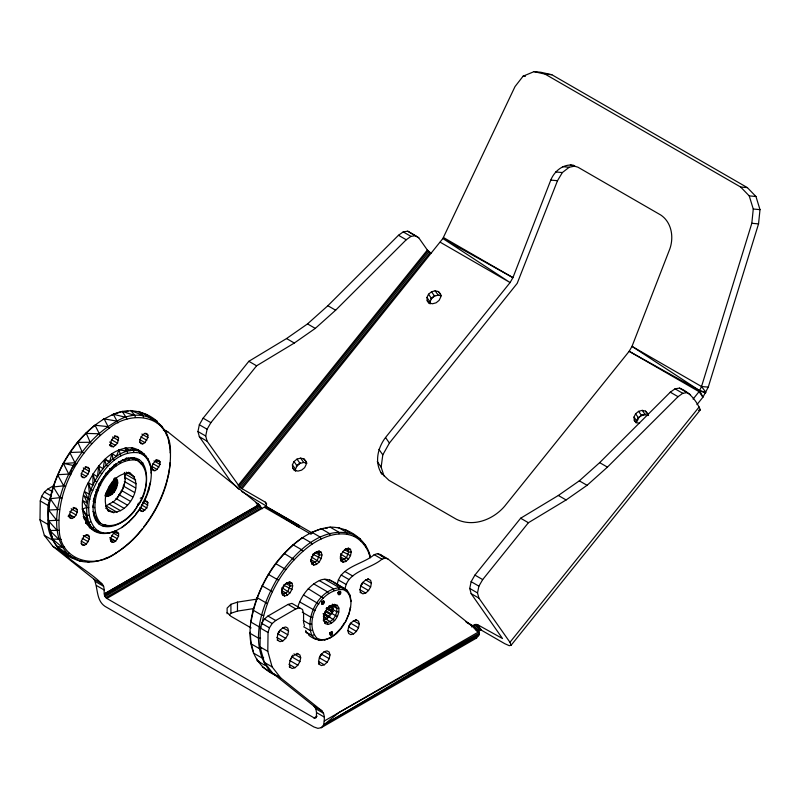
<?xml version="1.0" encoding="UTF-8"?>
<svg xmlns="http://www.w3.org/2000/svg" width="800" height="800" viewBox="0 0 800 800"><rect width="100%" height="100%" fill="white"/><g stroke="black" fill="none" stroke-linecap="round" stroke-linejoin="round"><path stroke-width="1.2" d="M54.27 485.33L47.92 489L44.4 492.01L41.65 496.31L40.26 500.97L40 519.83L44.32 535.38L52.86 546.35L94.07 579.26C98.5 588.35 95.55 601.78 106.84 607.42L313.93 726.98L317.89 728.35L321.25 727.7L476.56 638.03L479.18 634.43L478.99 631.68L387.92 558.94L380.15 554.45L377.48 553.63L374.2 554.68C362.68 564.68 339.26 566.82 337.22 585M97.9 530.85L96.13 531.52C82.92 522.07 86.05 503 90.84 489.77L88.33 482.73C74.81 504.23 84.12 544.38 115.82 530.77C89.6 542.35 83.53 507.6 92.78 490.43C100.48 472.04 117.06 449.03 139.67 452.97L141.89 452.26C133.59 447.96 123.53 451.19 116.4 456.38L111.98 453.63L109.57 461.84L104.6 459.66L103.18 468.7L98.68 466.02L97.53 476.65L93 474.02L92.88 485.31L88.33 482.73C96.63 465.98 111.42 446.98 132.04 447.81C144.01 450.1 152.29 461.32 151.35 473.44L150.41 464.75M304.5 625.81L303.57 622.36L303.57 613.39L302.53 609.51L291.92 603.39L288.04 604.43L267.95 616.03L264.43 619.04L261.67 623.34L260.28 628.01L260.03 646.87L264.35 662.41L272.89 673.38L314.09 706.29L315.89 708.85L316.52 712.58L316.32 717.55L314.92 718.35L106.84 598.45C101.74 595.06 106.42 587.58 101.83 583.74C83.18 565.14 50.81 554.04 47.77 524.32C48.98 515.78 45.4 505.66 51.06 498.21M118.57 536.2L118.61 533.63L117.54 532.1L115.68 531.94L113.54 533.18L110.61 538.25L110.61 540.72L111.68 542.25L113.47 542.41L115.68 541.18L118.57 536.2L113.56 533.24M159.99 464.47L160.03 461.89L158.95 460.37L157.16 460.21C153.75 461.56 151.58 465.36 152.03 468.99L153.1 470.51L154.95 470.68L157.1 469.44L159.99 464.47L153.97 460.91M321.25 727.7L323.49 725.12C324.47 720.44 325.33 714.64 321.86 710.77L280.66 677.86L272.11 666.89L267.79 651.35L268.05 632.49L269.44 627.82L272.19 623.52L275.72 620.51L295.81 608.91L299.69 607.87M170.42 451.97C171.44 484.68 155.83 516.23 133.38 539.33C118.14 553.99 94.7 569.12 73.31 558.5C44.05 547.38 45.3 511.03 53.27 486.31C62.37 459.24 79.52 434.01 104.14 418.89L117.01 421.13C142.97 405.17 171.97 423.09 170.42 453.23L169.13 442.23M104.91 495.16C112.73 496.79 120.34 483.78 114.6 478.02M110.05 489.65L113.82 492.32L110.05 489.65L107.01 492.48L111.97 486.75L113.56 480.19L117.58 480.93C118.29 487.73 112.78 497.56 105.07 496.1M308.77 635.25C330.13 652.36 352.38 619.99 350.89 600.28C350.45 595.18 348.32 589.87 343.3 587.75C335.92 583.9 328.21 576.18 319.33 580.6C308.73 585.76 301.26 596.03 297.74 607.1M151.35 472.21C151.32 493.99 139.52 515.36 121.64 527.62L128.51 522.13L135.46 515.07M370.5 557.47C367 539.29 347.89 526.89 330.07 527.12C307.39 529.87 289.09 546.15 275.58 563.55C253.25 593.37 230.89 656.12 276.91 675.97L262.26 666.88M100.73 523.45C82.81 502.12 109.76 455.43 137.2 460.29M75.07 557.83L73.31 558.5C50.15 542.31 55.38 508.84 63.69 485.83C73.94 459.42 91.8 434.88 117.01 421.13L113.29 414.25L103.13 419.48L104.14 418.89L108.99 428.36C77.84 451.73 56.23 490.87 59.25 530.38C60.42 560.22 93.94 569.78 115.73 553.25M107.77 510.61C126.21 520.15 147.58 482.29 128.56 472.21M693.08 399.09L699.05 391.66L701.53 386.52L751.82 223.29L753.27 209.03L749.23 195.89L740.64 187.02L545.1 74.12L534.03 71.65L523.13 76.16L515.02 86.57L442.87 238.53L242.05 488.71L239.84 487.12L207.1 441.19L205.72 436.01L207.1 429.23L210.89 422.67L256.61 365.8L294.31 343.04L315.29 328.39L335.63 310.21L406.24 239.76L410.99 236.38L415.48 235.68L418.75 237.8L427.35 250.03L431.23 253.36M696.96 404.62L702.94 397.18L708.26 387.12L758.54 223.89L760 209.63L755.95 196.49L747.36 187.62L551.82 74.72L540.76 72.25L534.03 71.65M106.21 505.83L105.56 506.19L113.82 501.42C120.44 495.66 124.82 487.17 125.21 478.36L125.21 478.93L124.46 472.44L125.09 475.9L125.08 475.22M95.24 494.31L94.01 498.59L93.14 507.12L93.91 499.44M116.34 485.17L113.29 482.92L113.44 481.79L117.35 485.37L112.91 484.5L113.44 481.79M382.09 474.35C374.16 462.95 377.59 447.97 385.53 437.52L510.09 282.56L512.93 277.64L550.78 180.1C554.43 170.98 563.48 163.54 573.7 165.28M383.97 475.86L381.14 467.14L382.8 454.85L389.41 443.05L517.19 283.38L557.5 180.7L562.35 172.56L569.22 167.25L574.82 166.06M107.85 426.63L95.03 425.22C69.62 446.23 52.22 477.21 48.63 510.07L56.64 520.3L58.71 520.33M143.83 526.76C158.09 508.27 167.82 485.98 170.23 462.65L170.24 463.73M331.27 637.16L325.96 639.38L321.05 639.75L316.89 638.25C302.47 621.16 321.91 587.53 343.69 589.65L347.34 592.06L349.81 596.13L350.9 601.56L350.89 600.28M261.37 627.14L259.31 626.93L251.03 622.15C256.32 588.82 274.94 557.4 302.49 537.72L310.78 542.51L311.9 544.25C285.53 563.1 267.36 592.95 261.82 624.81M93.14 505.96C91.53 541.92 131.76 524.59 138.4 503.1M238.89 489.27L230.4 480.9L199.34 436.7L197.95 431.53L199.34 424.75L203.13 418.18L248.84 361.31L286.55 338.55L307.52 323.91L327.86 305.72L398.48 235.28L403.22 231.9L407.71 231.19L415.48 235.68M281.98 589.75L282.35 587.95L281.79 592.15L282.52 594.87L284.51 596.02L287.23 595.29L289.95 592.88L291.94 589.43L292.67 585.88L291.94 583.16L289.95 582.01L287.23 582.74L284.55 584.71M277.1 639.97L280.02 641.66L282.86 640.89L285.71 638.37L287.8 634.76L288.56 631.03L287.8 628.18L285.71 626.98L282.86 627.74L280.02 630.27L277.93 633.88L277.17 637.61L277.93 640.45M292.54 655.22L290.08 660.7L289.3 664.42L290.06 667.27M311.08 561.24L311.81 557.68L313.8 554.23L316.52 551.82L319.23 551.09L321.22 552.24L321.95 554.96L321.22 558.52L319.23 561.96L316.52 564.38L313.8 565.1L311.81 563.95L311.08 561.24L311.45 557.93M289.24 666.79L292.15 668.47L294.99 667.71L297.84 665.18L299.93 661.57L300.69 657.84L299.93 655L297.01 653.31M321.69 603.4L322.34 601.74L323.63 600.99L324.11 602.76L322.99 604.15L321.87 604.05L321.69 601.91L322.99 601.16M345.8 548.92L343.08 551.33L341.09 554.78L340.37 558.34L341.09 561.05L343.08 562.2L345.8 561.47L348.52 559.06L350.51 555.62L351.24 552.06L350.51 549.34L348.52 548.19L344.51 549.67L348.52 548.19M338.26 593.84L338.91 592.17L340.2 591.42L340.67 593.19L339.55 594.59L338.43 594.49L338.26 592.34L339.55 591.6M332.39 633.67L331.92 631.9L329.98 632.82L330.62 635.24L332.39 633.67L329.98 632.82L330.62 635.24M318.52 663.89L321.43 665.57L324.28 664.81L327.13 662.28L329.21 658.67L329.98 654.94L329.21 652.09L327.13 650.89L324.28 651.65L321.43 654.18L319.35 657.79L318.59 661.52L319.35 664.36M344.99 589.48C347.02 571.3 370.45 569.16 381.97 559.17L385.25 558.11L387.92 558.94M356.41 619.98L353.57 620.74L350.72 623.26L348.65 626.88L347.87 630.6L348.63 633.45L350.72 634.65L353.57 633.89L356.41 631.37L358.5 627.75L359.26 624.03L358.5 621.18L355.59 619.5M359.94 592.15L362.85 593.83L365.7 593.07L368.54 590.54L370.63 586.93L371.39 583.21L370.63 580.36L367.72 578.68M471.64 626.95L475.12 624.47L477.61 624.71L502.5 638.54L471.13 593.62L469.75 588.45L471.13 581.67L474.92 575.1L520.64 518.23L558.34 495.47L579.32 480.83L599.66 462.64L670.28 392.2L675.02 388.82L679.51 388.11C689.38 392 696.19 400.32 700.35 409.83L511.16 645.18L509.27 645.69L504.78 643.69L481.49 630.24L479 630L476.83 631.33M511.16 645.18L509.96 642.3L478.9 598.11L477.51 592.93L478.9 586.15L482.69 579.59L528.4 522.72L566.11 499.96L587.08 485.31L607.43 467.13L678.04 396.68L682.78 393.3L687.27 392.6M645.34 414.15L641.76 415.11L637.8 418.34L636.23 421.57M147.01 494.01L150.53 481.7M116.72 498.67L122.65 488.91L124.85 482.22M95.54 493.24L99.67 483.19L105.59 474.27M94.04 499.46C97.21 485.62 104.96 472.8 116.14 463.99L109.45 469.63L110.11 469.34M323.7 620.81C322.53 613.66 327.28 605.68 334.64 604.42L337.34 605.34L338.84 608.07C339.53 615.04 335.03 622.99 327.9 624.46L325.2 623.54L323.67 619.36L325.2 623.54M331.27 605.47L327.9 608.31L325.2 612.36L323.7 616.82L323.67 615.9M327.9 624.46L327.31 622.53L323.17 620.14C329.35 618.86 333.25 611.97 332.65 605.93L336.8 608.33L338.84 608.07M112.5 481.64L110.19 486.8L106.88 491.39M137.94 505.38C151.26 490.28 151.69 445.84 121.27 460.81L128.51 458.09M142.95 502.87L146.58 495.14M81.32 473.52L84.25 468.44L86.39 467.21L88.25 467.37L89.32 468.9L89.32 471.37L86.39 476.44L84.25 477.68L82.39 477.52L81.32 475.99L81.32 473.52L86.39 476.44M76.12 514.96L77.19 512.19L77.19 509.72L76.12 508.19L74.26 508.03L70.26 511.57L69.19 516.81L70.26 518.34L72.06 518.5L74.26 517.26L76.12 514.96L70.08 511.47M117.54 443.22L118.61 437.98L117.54 436.46L115.75 436.3C112.32 437.65 110.19 441.45 110.61 445.08L111.68 446.6L113.54 446.77L117.54 443.22L111.5 439.73M81.32 541.15L84.25 536.08L86.39 534.84L88.25 535.01L89.32 536.53L89.32 539.01L86.39 544.08L84.25 545.32L82.39 545.15L81.32 543.63L81.32 541.15L86.39 544.08M139.89 439.7L142.82 434.63L144.97 433.39L146.82 433.56L147.9 435.08L147.9 437.56L144.97 442.63L142.82 443.87L140.97 443.7L139.89 442.18L139.89 439.7L144.97 442.63M144.97 510.26L139.93 507.36L139.89 509.81L140.97 511.33L142.82 511.5L146.82 507.95L147.9 502.71L146.82 501.19L144.97 501.02M127.6 453.03L126.82 451.13L118.98 449.81L116.4 456.38C104.47 464.26 96.22 476.71 90.84 489.77L92.78 490.43M111.85 486.61L115.35 490.16L110.48 488.89L112.86 484.19M348.16 615.26L345.65 621.64M292.42 464.82L294.01 461.55L297.02 459.1L300.64 458.13L303.91 458.9L305.95 461.2L306.21 464.41L304.62 467.68L301.62 470.13L297.99 471.1L294.72 470.33L292.69 468.04L292.42 464.82L295.47 469.15L295.64 471.29M295.47 469.15L297.05 465.88L300.06 463.43L303.69 462.46L306.96 463.23L303.91 458.9M426.93 297.5L428.52 294.23L431.52 291.78L435.15 290.81L438.42 291.57L440.46 293.87L440.72 297.09L439.13 300.35L436.12 302.8L432.5 303.77L429.23 303.01L427.19 300.71L426.93 297.5L429.97 301.82L430.14 303.97M429.97 301.82L431.56 298.55L434.57 296.11L438.19 295.14L441.46 295.9L438.42 291.57M636.1 422.86L634.27 420.27L634.01 417.05L635.6 413.79L638.61 411.34L642.23 410.37L645.5 411.13L647.54 413.43L647.71 415.57M110.17 490.75C105.59 491.15 111.66 480.65 113.6 484.81M106.84 598.45L265.85 506.24L266.52 504.04L265.34 502.17L242.05 488.71M141.2 506.14L142.37 503.96M282.85 587.07L283.86 585.32L287.23 582.74M282.52 588.59L284.51 585.15M319.23 551.09L315.22 552.57L313.15 554.4L311.81 557.68M277.82 633.7L279.31 631.12M289.95 660.51L291.94 657.07M332.63 612.86L330.3 614.48L325.14 611.5M319.73 656.75L321.22 654.17M360.65 585.88L362.64 582.43M348.52 626.7L350.51 623.25M112.97 492.36L114.23 490.45M330.23 637.75L335.82 633.64L340.99 628.06L344.74 622.37M126.82 451.13L124.57 448.19L130.1 450.62L132.04 447.81L136.33 450.59L137.49 449.72L139.28 451.07L139.67 452.97L144.46 455.74L148.1 460.22L150.44 466.21M135.64 514.22L140.96 507.34M114.72 553.84C125.34 547.12 134.71 538.52 142.44 528.63M238.17 485.38L427.35 250.03M238.86 486.2L428.04 250.85M239.84 487.12L429.02 251.77M240.96 488L430.14 252.65M509.96 642.3L699.15 406.95M370.25 557.81C368.24 548.91 362.49 540.87 354.38 536.56L354.05 534.68C321.52 523.62 292.77 554.33 276.91 579.21C261.55 605.89 247.71 645.29 270.54 671.66M107.01 472.56L108.44 470.85M257.12 599.09L237.47 602.13L230.91 604.32L227.12 608.11L227.12 613.72M229.39 614.8L230.91 613.29L237.47 611.1L253.44 608.63M69.77 452.46L74.96 462.72L76.7 463.79L71.79 468.36L70.6 474.95L68.75 474.08L57.61 474.71M331.27 632.08L330.15 633.47L330.15 634.96M637.8 418.34L641.76 415.11M115.26 464.48L122.39 460.17M108.99 428.36C128.8 411.38 164.73 413.21 169.16 443.68M259.76 505.56L104.45 595.23L259.29 504.91L262.16 508.78M479.18 634.43L323.49 725.12L338.92 712.54L479.19 633.14L323.49 725.12L478.81 635.45M104.45 595.23L259.67 505.19L257.54 504.68M107.46 492.22L109.69 494.58L108.34 496.29L105.71 493.23L107.46 492.22L111.5 493.26L112.08 494.13M256.05 502.97L258.96 504.65L104.25 593.97L259.29 504.91L167.89 431.9L164.01 429.66M105.01 596.52L260.33 506.85M105.85 597.65L261.17 507.98M311.9 544.25C324.13 536.17 340.13 530.2 354.38 536.56M313.93 718.01L317.16 716.14M324.28 721L478.99 631.68L476.07 630M301.54 538.27L302.49 537.72M135.48 417.41L134.84 415.48L122.23 411.41L112.11 414.92C126.89 407.54 144.41 410.36 156.95 421.11L157.2 422.93M105.57 558.48L106.75 557.81M94.18 425.69L95.03 425.22L100.14 435.35M123.84 547.51L124.69 547.04M114.64 531.44L122.59 527.07M324.65 640.09L325.96 639.38M96.63 561.32L97.97 560.6M292.44 545.28L293.22 544.87L301.5 549.65L302.79 551.26M107.85 533.41L109.24 532.68M335.82 633.64L336.58 633.25M76.7 463.79L73.31 465.51L63.16 463.32M128.51 522.13L129.24 521.76M330.23 606.07L334.64 604.42M88.13 562.27L89.63 561.54M85.48 433.4L98.83 433.75M132.69 539.66L133.38 539.33M289.95 582.01L285.93 583.48M340.2 591.42L338.26 592.34L338.43 594.49M321.87 604.05L321.69 601.91L323.63 600.99M331.27 635.06L329.98 632.82L331.92 631.9M321.05 639.75L319.47 640.49L316.31 638.66M132.39 458.62L134.18 457.87L127.15 458.82M103.18 532.7L101.58 533.44L89.39 527.32L93.94 529.64L85.62 522.69L90.19 525.03L83.98 518.49L88.64 522.31L90.64 521.94M108.83 490.88L113.06 491.64M81.93 560.61L80.29 561.33L61.91 551.62L67.37 553.87L69.24 553.28M283.7 553.79L284.32 553.53L294.24 559.59M132.6 458.61L137.31 460.19L139.08 459.52M327.31 608.53L327.9 608.31M316.89 638.25L315.1 638.9L311.85 635.46L305.52 631.8M88.64 522.31L83.21 516.5L87.79 518.88L82.26 509.04L86.76 507.48L88.83 507.58M115.08 478.26L115.99 477.95L117.58 480.93L114.33 479.36M140.25 498.22L142.1 497.59M337.34 605.34L335.5 605.96L333.15 605.16M77.28 442.4L90.2 442.28L91.66 443.73M141.05 530.49L141.58 530.33M93.65 527.21L91.75 527.76L85.62 522.69M141.04 463.48L142.96 462.94L141.14 463.67L137.31 460.19M645.5 411.13L648.54 415.46L645.27 414.69L641.65 415.66L638.61 411.34M698.45 410.34L700.35 409.83M313.15 554.4L313.8 554.23M316.79 551.73L318.81 552.89L321.22 552.24M346.58 549.11L348.09 549.99L350.51 549.34M311.14 561.53L313.15 562.69L315.22 562.13L317.29 560.3L319.36 554.96L318.81 552.89M340.42 558.63L342.44 559.79L344.51 559.23L346.58 557.4L348.65 552.06L348.09 549.99M287.51 582.64L289.52 583.8L291.94 583.16M281.85 592.44L283.86 593.6L285.93 593.05L288.01 591.21L290.08 585.88L289.52 583.8M368.54 579.16L365.7 579.92L362.85 582.44L360.77 586.05L360 589.78L360.77 592.63M340.67 591.7L338.26 592.34L338.91 594.76M321.87 602.56L321.69 601.91L324.11 601.26M331.92 634.49L329.98 632.82L332.39 632.18M297.84 653.79L294.99 654.55L292.15 657.08L299.93 661.57M313.8 634.98L311.85 635.46C304.12 615.83 321.05 585.95 343.3 587.75L343.69 589.65M67.37 553.87L56.56 546.13L62.63 547.55L64.59 547.08M117 479.2L114.16 478.73M474.32 638.47L476.56 638.03M320.98 529.24L323.16 528.84M325.35 528.45L327.53 528.05M263.63 657.42L261.62 657.77L253.33 652.99M62.63 547.55L52.46 539.03L61.23 539.38M275.58 563.55L285.93 569.53M125.66 411.59L128.04 411.33M312.01 630.18L309.96 630.41L303.63 626.76M53.27 486.31L53.36 486.97L63.69 485.83L65.63 486.48M50.25 497.85L50.28 498.71L59.93 497.65L61.94 498.09M59.61 509.47L48.63 510.07L48.63 508.99M261.37 648.39L259.31 648.58L251.03 643.8L250.25 632.23L250.25 633.42L258.53 638.2L260.6 638.2M57.19 530.55L48.45 520.76L48.44 519.49L49.73 530.5L59.25 530.38M89.01 515.29L86.95 515.45L82.26 509.04M74.96 462.72L63.43 463.55L68.75 474.08M48.45 520.76L56.64 520.3M70.17 452.49L82.17 452.02L83.78 453.29M97.63 521.66C126.64 542.34 165.98 474.96 135.13 459.09M351.24 552.06L348.65 552.06L344.62 549.73M321.95 554.96L319.36 554.96L315.34 552.63M292.67 585.88L290.08 585.88L286.05 583.55M340.85 592.34L338.26 592.34L339.55 594.59M322.34 604.32L321.69 601.91L324.28 601.91M329.98 632.82L332.56 632.82M113.45 482.27L117.7 483.03L116.56 481.04L114.11 479.33M311.64 624.22L309.57 624.14L303.24 620.48M545.1 74.12L551.82 74.72M523.13 76.16L525.38 76.36M562.49 166.65L569.22 167.25M740.64 187.02L747.36 187.62M555.62 171.96L562.35 172.56M749.23 195.89L755.95 196.49M550.78 180.1L557.5 180.7M753.27 209.03L760 209.63M751.82 223.29L758.54 223.89M570.33 164.98L577.96 167.21L660.79 215.03C671.67 222.33 673.99 237.1 669.85 248.85L632.01 346.38L701.53 386.52L708.26 387.12M104.79 524.86L102.95 524.61L103.35 526.52M338.84 612.07L336.8 611.78L332.65 609.39M130.25 473.18C113.23 471.79 98.71 496.94 108.42 510.98M111.97 486.75L116.55 487.8L112.91 484.5M86.76 507.48L82.83 500.66L87.42 503.13L84 495.59L88.08 498.78L90.1 499.16M139.67 452.97L144.23 453.93L144.46 455.74M263.63 615.49L261.62 615.07L253.33 610.29L253.28 609.51M312.73 617.54L310.72 617.1L302.28 612.23M639.58 423.33L636.31 422.57L634.27 420.27M113.29 414.25L126.09 417.38L126.89 419.28M70.52 555.9L68.39 555.36L73.31 558.5M380.79 472.51L388.99 480.35L456.3 519.21C473.09 527.46 493.02 519.78 504.6 506.27L629.16 351.31L699.68 390.68L705.92 392.35L701.53 386.52M155.5 460.52L160.03 461.89L156 459.57M114.08 532.25L118.61 533.63L115.59 531.89M167.89 431.9L163.28 429.96M268.63 671.19L270.75 671.87M267.34 603.58L256.99 597.61M105.71 493.23L109.69 494.58L110.21 495.48L111.5 493.26L109.16 490.74M324.97 621.73L327.31 622.53C333.49 621.25 337.39 614.36 336.8 608.33L335.5 605.96L332.39 604.17M350.51 555.62L343.06 551.86M321.22 558.52L312.77 554.18M340.67 593.19L338.26 592.34L340.2 594.01M291.94 589.43L283.48 585.1M322.99 604.15L321.69 601.91L324.11 602.76M68.66 515.27L74.26 517.26L69.23 514.36M110.08 539.18L115.68 541.18L109.64 537.69M268.29 574.31L278.65 580.29M699.68 390.68L702.94 397.18L699.05 391.66L629.16 351.31L632.01 346.38L699.68 390.68L705.64 392.98M256.86 503.81L258.96 504.65M143.53 417.4L143.03 415.47L130.73 410.45L134.84 415.48M152.59 419.31L156.95 421.11M257.1 504L259.29 504.91M105.95 494.53L107.89 495.34M315.2 610.62L299.6 601.9M272.39 591.74L262.04 585.76M337.34 616.53L331.35 613.26M150.84 419.26L150.47 417.36L138.58 411.4L143.03 415.47M94.34 530.18L98.86 532.48L89.39 527.32M96.73 481.8L94.92 480.85L93 474.02M116.67 482.99L113.53 480.71L117.7 483.03M96.75 521.1L98.7 522.16L98.93 523.96M329.68 616.97L324.54 613.93M327.75 608.21L331.92 610.58M443.41 237.5L512.93 277.64L442.87 238.53L510.09 282.56L440.2 242.21M418.75 237.8L407.71 231.19M690.55 394.72L679.51 388.11M403.22 231.9L410.99 236.38M675.02 388.82L682.78 393.3M398.48 235.28L406.24 239.76M670.28 392.2L678.04 396.68M327.86 305.72L335.63 310.21M599.66 462.64L607.43 467.13M307.52 323.91L315.29 328.39M579.32 480.83L587.08 485.31M286.55 338.55L294.31 343.04M558.34 495.47L566.11 499.96M248.84 361.31L256.61 365.8M520.64 518.23L528.4 522.72M203.13 418.18L210.89 422.67M474.92 575.1L482.69 579.59M199.34 424.75L207.1 429.23M471.13 581.67L478.9 586.15M197.95 431.53L205.72 436.01M469.75 588.45L477.51 592.93M199.34 436.7L207.1 441.19M471.13 593.62L478.9 598.11M355.24 536L360.42 538.99L360.64 540.79M338.34 527.51L346.63 532.29L347.1 534.22M363.49 543.92L365.56 545.11L365.69 546.8M377.48 553.63L385.25 558.11M330.07 527.12L338.36 531.9L338.97 533.83M374.2 554.68L381.97 559.17M144.88 433.34L147.9 435.08M141.86 434.07L147.9 437.56M266.05 505.85L241.57 491.39M265.85 506.24L312.43 533.14M465.57 621.56L472.94 625.81L476.18 630.41M264.56 507.4L311.16 534.3M140.78 436.83L146.82 440.32M340.54 553.91L348.52 559.06M340.48 556.91L344.51 559.23L345.8 561.47M139.8 442.12L142.82 443.87M365.57 579.84L371.39 583.21M114.58 435.66L118.61 437.98M112.57 436.97L118.61 440.46M344.99 571.55L352.75 576.03M370.63 586.93L362.86 582.45L360.78 586.06L368.54 590.54M152.91 463.64L158.95 467.13M311.25 556.81L319.23 561.96M341.11 574.99L348.87 579.48M109.64 442.04L115.68 445.53M152.06 466.54L157.1 469.44M311.19 559.81L315.22 562.13L316.52 564.38M109.51 444.44L113.54 446.77M151.93 468.94L154.95 470.68M359.87 589.71L365.7 593.07M109.67 445.44L111.68 446.6M131.43 458.24L133.51 459.43M140.91 463.71L142.98 464.9M338.26 579.92L346.03 584.4M126.31 457.8L129.42 459.59M122.99 459.56L125.06 460.76M333.43 582.37L347.15 590.29L347.34 592.06M339.16 586.12L342.08 587.8M324.77 579.23L338.48 587.15L339.11 589.08M118.49 461.7L120.56 462.9M319.33 580.6L333.05 588.53L333.95 590.39M114 464.75L116.07 465.95M126.27 472.15L134.56 476.93M124.31 473.48L135.7 480.06M313.7 583.86L327.41 591.78L328.59 593.48M124.7 477.25L136.09 483.82M109.64 468.62L111.71 469.81M124.31 481.46L135.7 488.04M308.26 588.75L323.43 598.13M105.55 473.18L107.62 474.38M123.17 485.92L134.56 492.49M329.12 605.72L333.25 608.1L332.92 609.04L328.79 606.65M353.44 620.66L359.26 624.03M85.3 466.57L89.32 468.9M144.88 500.97L147.9 502.71M113.29 482.92L116.41 484.72M327.77 608.02L332.92 610.99M327.75 608.34L331.92 610.74M327.69 608.51L332.9 611.52M327.6 608.67L332.8 611.68M83.28 467.89L89.32 471.37M142.86 502.28L147.9 505.19M303.45 594.92L318.85 603.99M326.44 608.22L332.66 611.81L326.47 608.15M326.32 608.34L332.5 611.91L326.34 608.28M115.72 487.05L112.6 485.25L115.59 487.43M121.32 490.39L132.71 496.96M350.73 623.27L358.5 627.75M325.66 610.61L330.82 613.59M82.21 470.65L88.25 474.13M110.04 486.72L112.06 487.88M141.79 505.05L146.82 507.95M281.97 587.73L289.95 592.88M348.65 626.88L356.41 631.37M118.86 494.64L130.25 501.22M324.54 613.8L329.69 616.78M329.01 616.77L334.64 620.57M98.66 483.83L100.73 485.03M324.44 614.15L329.64 617.15M323.3 613.7L329.56 617.32M329.43 617.45L323.19 613.84L329.11 617.59M281.91 590.72L285.93 593.05L287.23 595.29M81.23 475.94L84.25 477.68M139.8 509.76L142.82 511.5M323.28 616.19L327.41 618.57M347.74 630.53L353.57 633.89M323.67 617.54L326.77 619.33M326.09 619.22L330.23 621.61L331.27 623.41M115.91 498.48L127.3 505.06M96.07 489.59L98.15 490.79M112.63 501.7L124.02 508.28M288.04 604.43L295.81 608.91M109.17 504.15L120.56 510.72M105.72 505.69L117.11 512.27M105.54 508.06L113.82 512.84M93 501.12L95.07 502.32M92.61 506.54L94.68 507.73M309.19 634.36L306.35 632.72L305.73 630.41M93 511.5L95.07 512.7M47.92 489L52.78 491.8M267.95 616.03L275.72 620.51M94.17 515.86L96.24 517.06M96.07 519.48L98.15 520.68M105.55 524.95L107.62 526.15M282.73 627.67L288.56 631.03M324.15 651.58L329.98 654.94M73.17 507.39L77.19 509.72M44.4 492.01L51.2 495.93M264.43 619.04L272.19 623.52M71.15 508.71L77.19 512.19M287.8 634.76L280.03 630.27L277.95 633.88L285.71 638.37M329.21 658.67L321.45 654.19L319.36 657.8L327.13 662.28M111.5 535.38L117.54 538.87M41.65 496.31L49.41 500.79M261.67 623.34L269.44 627.82M277.04 637.53L282.86 640.89M318.46 661.44L324.28 664.81M40.26 500.97L48.02 505.46M260.28 628.01L268.05 632.49M251.13 627.95L230.91 616.28L227.12 612.49M293.89 653.92L300.69 657.84M86.3 534.79L89.32 536.53M83.28 535.52L89.32 539.01M82.21 538.28L88.25 541.77M290.08 660.7L297.84 665.18M81.23 543.57L84.25 545.32M40 519.83L47.77 524.32M260.03 646.87L267.79 651.35M289.17 664.34L294.99 667.71M44.32 535.38L52.09 539.86M264.35 662.41L272.11 666.89M265.4 665.54L257.11 660.76L256.99 659.06M52.86 546.35L60.63 550.83M272.89 673.38L280.66 677.86M94.07 579.26L101.83 583.74M314.09 706.29L321.86 710.77M95.86 581.82L103.63 586.3M315.89 708.85L323.66 713.33M96.49 585.54L104.25 590.03M316.52 712.58L324.28 717.06M114.61 489.36L111.49 487.55L114.48 489.63M110.47 540.67L113.47 542.41M68.06 516.17L72.06 518.5M466.49 622.32L472.77 626L474.71 628.77M327.81 608.13L331.94 610.55M105.11 459.12L109.57 461.84M150.47 417.36L145.56 414.23L150.65 418.2M125.77 447.84L130.1 450.62M144.42 455.14L146.11 456.24M96.78 520.9L98.7 522.16L95.55 518.07L93.66 512.57L93.68 514M329.59 579.83L332.47 581.73M345.77 529.89L349.41 532.36M114.02 478.93L116.4 480.57M158.38 423.78L162.31 426.6L162.46 428.33M113.56 480.19L116.68 482.48M101.77 473.67L100.13 472.45L98.68 466.02M380.15 554.45L384.99 558.32M321.69 601.91L323.63 603.58M137.49 449.72L141 452.74M49.73 530.5L59.2 539.71M292.6 558.31L294.06 559.76M107.67 466.41L106.22 464.95L104.6 459.66M110.69 488.88L113.18 491.47M258.43 660.78L259.87 662.5M114.14 460.38L112.91 458.72L111.98 453.63M642.23 410.37L645.27 414.69M635.6 413.79L638.64 418.11L637.05 421.38L634.01 417.05M435.15 290.81L438.19 295.14M431.52 291.78L434.57 296.11L434.68 295.56L430.72 298.78L431.56 298.55L428.52 294.23M427.19 300.71L429.01 303.31M385.53 437.52L389.41 443.05M378.92 449.33L382.8 454.85M377.26 461.62L381.14 467.14M477.61 624.71L481.49 630.24M476.44 624.35L480.33 629.88M475.12 624.47L479 630M473.83 625.05L477.71 630.58M300.64 458.13L303.69 462.46M297.02 459.1L300.06 463.43L300.17 462.88L296.21 466.11L297.05 465.88L294.01 461.55M292.69 468.04L294.51 470.63M265.34 502.17L266.64 504.01M50.28 498.71L57.56 509.24M122.23 411.41L126.09 417.38M53.36 486.97L59.93 497.65M132.04 447.81L133.96 452.06M120.89 455.85L118.98 449.81M57.78 475.14L63.69 485.83M117.01 421.13L117.98 422.96M321.13 538.91L320.18 537.08L311.9 532.29L310.78 532.94L321.18 528.72L329.46 533.51L330.24 535.41M88.08 498.78L84.89 491.75L89.46 494.28L88.33 482.73M77.82 442.24L82.17 452.02M86.17 433.07L90.2 442.28M106.21 495.5L106.59 496.5L106.32 495.53M49.71 529.05L52.39 537.43M341.09 554.78L340.92 554.13L340.37 556.84L341.09 561.05M342.44 559.79L343.08 562.2M313.15 562.69L313.8 565.1M311.08 559.74L311.81 563.95M283.86 593.6L284.51 596.02M251.01 642.41L253.28 651.44M96.23 490.86L96.35 491.42M348.74 614.81L350.51 607L350.53 607.94M165.5 485.76L165.6 486.41M148.73 489.5L148.82 490.17M282.52 594.87L281.79 590.66L281.79 592.15M148 458.56L148.1 460.22M95.55 518.07L95.65 519.71M166.4 433.7L166.48 435.3M168.58 474.02L168.62 474.88M349.75 594.57L349.81 596.13M369.34 552.88L369.4 554.43M251.01 621.16L251.03 622.15M237.47 602.13L237.47 611.1M230.91 604.32L230.91 613.29M299.53 525.69L298.24 526.84L265.69 506.44L299.53 525.69"/></g></svg>
